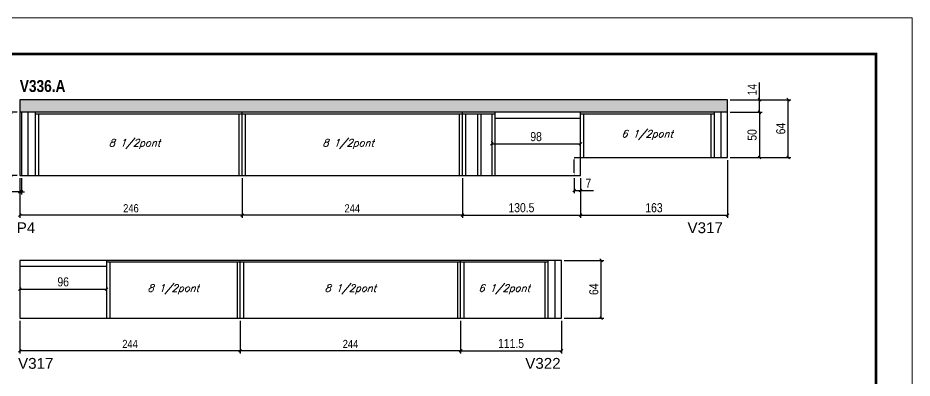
# Model space of a CAD drawing. Extents: x 2603 to 22413, y 1253 to 30260.
# Drawn here: x 18418 to 19408, y 22579 to 22978 of the extents above; entities that cross this region are included whole.
import ezdxf

# ---------------------------------------------------------------- set-up
doc = ezdxf.new("R2010")
doc.units = 0
doc.linetypes.add('DASHED', pattern=[0.75, 0.5, -0.25])
doc.linetypes.add('HIDDEN', pattern=[0.375, 0.25, -0.125])
for name, color, linetype in [('5', 5, 'Continuous'), ('COTA', 241, 'Continuous'), ('NOMENCLATURA', 7, 'Continuous'), ('Painéis', 200, 'Continuous'), ('SARR_2.2x7', 40, 'Continuous'), ('SARR_3.5x7', 81, 'Continuous'), ('texto', 7, 'Continuous')]:
    doc.layers.add(name, color=color, linetype=linetype)
doc.layers.add('Folhas', color=255, linetype='Continuous', lineweight=9)
doc.layers.add('SARRAFO DE PRESSAO', color=251, linetype='DASHED', lineweight=9)
doc.styles.add('COTA TECNICA', font='techl___.ttf', dxfattribs={"height": 10})
doc.styles.add('COTA TECNICA-50', font='techl___.ttf', dxfattribs={"height": 9})
doc.styles.add('Romans', font='romans.shx')
doc.styles.get("Standard").update_dxf_attribs({"font": 'arial.ttf'})
doc.styles.add('TECNICA', font='techb___.ttf', dxfattribs={"height": 10})
doc.dimstyles.new('COTA PAINEL-50', dxfattribs={"dimtxt": 9, "dimasz": 3, "dimexe": 3, "dimexo": 3, "dimgap": 3, "dimtad": 1, "dimdec": 1, "dimzin": 12, "dimdsep": 46, "dimtxsty": 'COTA TECNICA-50', "dimblk1": 'OBLIQUE', "dimblk2": 'OBLIQUE', "dimsah": 1, "dimcen": 0.9, "dimclrd": 4, "dimclre": 4, "dimclrt": 240, "dimadec": 1, "dimazin": 3, "dimtfac": 1, "dimtdec": 1, "dimtmove": 0, "dimatfit": 3, "dimfxl": 1, "dimtolj": 1, "dimtzin": 12, "dimarcsym": 0})
doc.dimstyles.new('PAINEL', dxfattribs={"dimtxt": 10, "dimasz": 3, "dimexe": 3, "dimexo": 3, "dimgap": 3, "dimtad": 1, "dimdec": 1, "dimzin": 12, "dimdsep": 46, "dimtxsty": 'COTA TECNICA', "dimblk1": 'OBLIQUE', "dimblk2": 'OBLIQUE', "dimsah": 1, "dimcen": 0.9, "dimclrd": 4, "dimclre": 4, "dimclrt": 240, "dimadec": 1, "dimazin": 3, "dimtfac": 1, "dimtdec": 1, "dimtmove": 0, "dimatfit": 3, "dimfxl": 1, "dimtolj": 1, "dimtzin": 12, "dimarcsym": 0})

# ---------------------------------------------------------------- blocks, each defined once
blk = doc.blocks.new('9999999999')
at = {"layer": 'Folhas'}
blk.add_lwpolyline([(98138.98, 34190.21), (99623.98, 34190.21), (99623.98, 35240.21), (98138.98, 35240.21)], close=True, dxfattribs=at)
at = {"layer": 'Folhas', "color": 30, "const_width": 3}
blk.add_lwpolyline([(98213.98, 34230.21), (99583.98, 34230.21), (99583.98, 35200.21), (98213.98, 35200.21)], close=True, dxfattribs=at)
blk = doc.blocks.new('_Oblique')
at = {"color": 0, "linetype": 'ByBlock', "lineweight": -2}
blk.add_line((-0.5, -0.5), (0.5, 0.5), dxfattribs=at)
blk = doc.blocks.new('*D105')
at = {"layer": 'COTA', "color": 4, "linetype": 'ByBlock', "lineweight": -2, "transparency": 16777216}
for p, q in [((18666.13, 22800.25), (18666.13, 22756.47)), ((18910.13, 22800.25), (18910.13, 22756.47)), ((18910.13, 22759.47), (18666.13, 22759.47))]:
    blk.add_line(p, q, dxfattribs=at)
at = {"layer": 'Defpoints', "color": 0, "linetype": 'ByBlock', "transparency": 16777216}
for p in [(18666.13, 22803.25), (18910.13, 22803.25), (18666.13, 22759.47)]:
    blk.add_point(p, dxfattribs=at)
at = {"layer": 'COTA', "color": 4, "linetype": 'ByBlock', "lineweight": -2, "transparency": 16777216, "xscale": 3, "yscale": 3, "zscale": 3, "rotation": 180}
blk.add_blockref('_Oblique', (18666.13, 22759.47), dxfattribs=at)
at = {"layer": 'COTA', "color": 4, "linetype": 'ByBlock', "lineweight": -2, "transparency": 16777216, "xscale": 3, "yscale": 3, "zscale": 3}
blk.add_blockref('_Oblique', (18910.13, 22759.47), dxfattribs=at)
at = {"layer": 'COTA', "color": 240, "linetype": 'ByBlock', "transparency": 16777216, "insert": (18788.13, 22767.03), "char_height": 9, "attachment_point": 5, "style": 'COTA TECNICA-50'}
blk.add_mtext('\\A1;244', dxfattribs=at)
blk = doc.blocks.new('*D878')
at = {"layer": 'COTA', "color": 4, "linetype": 'ByBlock', "lineweight": -2, "transparency": 16777216}
for p, q in [((18420.13, 22800.25), (18420.13, 22756.47)), ((18666.13, 22800.25), (18666.13, 22756.47)), ((18666.13, 22759.47), (18420.13, 22759.47))]:
    blk.add_line(p, q, dxfattribs=at)
at = {"layer": 'Defpoints', "color": 0, "linetype": 'ByBlock', "transparency": 16777216}
for p in [(18420.13, 22803.25), (18666.13, 22803.25), (18420.13, 22759.47)]:
    blk.add_point(p, dxfattribs=at)
at = {"layer": 'COTA', "color": 4, "linetype": 'ByBlock', "lineweight": -2, "transparency": 16777216, "xscale": 3, "yscale": 3, "zscale": 3, "rotation": 180}
blk.add_blockref('_Oblique', (18420.13, 22759.47), dxfattribs=at)
at = {"layer": 'COTA', "color": 4, "linetype": 'ByBlock', "lineweight": -2, "transparency": 16777216, "xscale": 3, "yscale": 3, "zscale": 3}
blk.add_blockref('_Oblique', (18666.13, 22759.47), dxfattribs=at)
at = {"layer": 'COTA', "color": 240, "linetype": 'ByBlock', "transparency": 16777216, "insert": (18543.13, 22767.06), "char_height": 9, "attachment_point": 5, "style": 'COTA TECNICA-50'}
blk.add_mtext('\\A1;246', dxfattribs=at)
blk = doc.blocks.new('*D879')
at = {"layer": 'COTA', "color": 4, "linetype": 'ByBlock', "lineweight": -2, "transparency": 16777216}
for p, q in [((18910.13, 22800.25), (18910.13, 22756.47)), ((19040.63, 22800.25), (19040.63, 22756.47)), ((18910.13, 22759.47), (19040.63, 22759.47))]:
    blk.add_line(p, q, dxfattribs=at)
at = {"layer": 'Defpoints', "color": 0, "linetype": 'ByBlock', "transparency": 16777216}
for p in [(18910.13, 22803.25), (19040.63, 22803.25), (19040.63, 22759.47)]:
    blk.add_point(p, dxfattribs=at)
at = {"layer": 'COTA', "color": 4, "linetype": 'ByBlock', "lineweight": -2, "transparency": 16777216, "xscale": 3, "yscale": 3, "zscale": 3, "rotation": 180}
blk.add_blockref('_Oblique', (18910.13, 22759.47), dxfattribs=at)
at = {"layer": 'COTA', "color": 4, "linetype": 'ByBlock', "lineweight": -2, "transparency": 16777216, "xscale": 3, "yscale": 3, "zscale": 3}
blk.add_blockref('_Oblique', (19040.63, 22759.47), dxfattribs=at)
at = {"layer": 'COTA', "color": 240, "linetype": 'ByBlock', "transparency": 16777216, "insert": (18975.38, 22767.68), "char_height": 10, "attachment_point": 5, "style": 'COTA TECNICA'}
blk.add_mtext('\\A1;130.5', dxfattribs=at)
blk = doc.blocks.new('*D837')
at = {"layer": 'COTA', "color": 4, "linetype": 'ByBlock', "lineweight": -2, "transparency": 16777216}
for p, q in [((18420.13, 22800.25), (18420.13, 22782.27)), ((18422.13, 22800.25), (18422.13, 22782.27)), ((18420.13, 22785.27), (18402.02, 22785.27)), ((18422.13, 22785.27), (18420.13, 22785.27)), ((18422.13, 22785.27), (18425.13, 22785.27))]:
    blk.add_line(p, q, dxfattribs=at)
at = {"layer": 'Defpoints', "color": 0, "linetype": 'ByBlock', "transparency": 16777216}
for p in [(18420.13, 22803.25), (18422.13, 22803.25), (18420.13, 22785.27)]:
    blk.add_point(p, dxfattribs=at)
at = {"layer": 'COTA', "color": 4, "linetype": 'ByBlock', "lineweight": -2, "transparency": 16777216, "xscale": 3, "yscale": 3, "zscale": 3}
blk.add_blockref('_Oblique', (18420.13, 22785.27), dxfattribs=at)
at = {"layer": 'COTA', "color": 4, "linetype": 'ByBlock', "lineweight": -2, "transparency": 16777216, "xscale": 3, "yscale": 3, "zscale": 3, "rotation": 180}
blk.add_blockref('_Oblique', (18422.13, 22785.27), dxfattribs=at)
at = {"layer": 'COTA', "color": 240, "linetype": 'ByBlock', "transparency": 16777216, "insert": (18408.07, 22793.27), "char_height": 10, "attachment_point": 5, "style": 'COTA TECNICA'}
blk.add_mtext('\\A1;2', dxfattribs=at)
blk = doc.blocks.new('*D838')
at = {"layer": 'COTA', "color": 4, "linetype": 'ByBlock', "lineweight": -2, "transparency": 16777216}
for p, q in [((19203.63, 22820.25), (19203.63, 22756.47)), ((19040.63, 22800.25), (19040.63, 22756.47)), ((19040.63, 22759.47), (19203.63, 22759.47))]:
    blk.add_line(p, q, dxfattribs=at)
at = {"layer": 'Defpoints', "color": 0, "linetype": 'ByBlock', "transparency": 16777216}
for p in [(19203.63, 22823.25), (19040.63, 22803.25), (19203.63, 22759.47)]:
    blk.add_point(p, dxfattribs=at)
at = {"layer": 'COTA', "color": 4, "linetype": 'ByBlock', "lineweight": -2, "transparency": 16777216, "xscale": 3, "yscale": 3, "zscale": 3, "rotation": 180}
blk.add_blockref('_Oblique', (19040.63, 22759.47), dxfattribs=at)
at = {"layer": 'COTA', "color": 4, "linetype": 'ByBlock', "lineweight": -2, "transparency": 16777216, "xscale": 3, "yscale": 3, "zscale": 3}
blk.add_blockref('_Oblique', (19203.63, 22759.47), dxfattribs=at)
at = {"layer": 'COTA', "color": 240, "linetype": 'ByBlock', "transparency": 16777216, "insert": (19122.13, 22767.68), "char_height": 10, "attachment_point": 5, "style": 'COTA TECNICA'}
blk.add_mtext('\\A1;163', dxfattribs=at)
blk = doc.blocks.new('*D839')
at = {"layer": 'COTA', "color": 4, "linetype": 'ByBlock', "lineweight": -2, "transparency": 16777216}
for p, q in [((19206.63, 22873.25), (19241.91, 22873.25)), ((19238.91, 22873.25), (19238.91, 22823.25)), ((19206.63, 22823.25), (19241.91, 22823.25))]:
    blk.add_line(p, q, dxfattribs=at)
at = {"layer": 'Defpoints', "color": 0, "linetype": 'ByBlock', "transparency": 16777216}
for p in [(19203.63, 22873.25), (19203.63, 22823.25), (19238.91, 22823.25)]:
    blk.add_point(p, dxfattribs=at)
at = {"layer": 'COTA', "color": 4, "linetype": 'ByBlock', "lineweight": -2, "transparency": 16777216, "xscale": 3, "yscale": 3, "zscale": 3}
for p, rotation in [((19238.91, 22873.25), 90), ((19238.91, 22823.25), 270)]:
    blk.add_blockref('_Oblique', p, dxfattribs=dict(at, rotation=rotation))
at = {"layer": 'COTA', "color": 240, "linetype": 'ByBlock', "transparency": 16777216, "insert": (19230.8, 22848.25), "char_height": 10, "attachment_point": 5, "rotation": 90, "style": 'COTA TECNICA'}
blk.add_mtext('\\A1;50', dxfattribs=at)
blk = doc.blocks.new('*D840')
at = {"layer": 'COTA', "color": 4, "linetype": 'ByBlock', "lineweight": -2, "transparency": 16777216}
for p, q in [((19238.91, 22887.25), (19238.91, 22906.36)), ((19206.63, 22887.25), (19241.91, 22887.25)), ((19238.91, 22873.25), (19238.91, 22887.25)), ((19206.63, 22873.25), (19241.91, 22873.25))]:
    blk.add_line(p, q, dxfattribs=at)
at = {"layer": 'Defpoints', "color": 0, "linetype": 'ByBlock', "transparency": 16777216}
for p in [(19203.63, 22887.25), (19238.91, 22887.25), (19203.63, 22873.25)]:
    blk.add_point(p, dxfattribs=at)
at = {"layer": 'COTA', "color": 4, "linetype": 'ByBlock', "lineweight": -2, "transparency": 16777216, "xscale": 3, "yscale": 3, "zscale": 3}
for p, rotation in [((19238.91, 22887.25), 90), ((19238.91, 22873.25), 270)]:
    blk.add_blockref('_Oblique', p, dxfattribs=dict(at, rotation=rotation))
at = {"layer": 'COTA', "color": 240, "linetype": 'ByBlock', "transparency": 16777216, "insert": (19230.83, 22898.31), "char_height": 10, "attachment_point": 5, "rotation": 90, "style": 'COTA TECNICA'}
blk.add_mtext('\\A1;14', dxfattribs=at)
blk = doc.blocks.new('*D841')
at = {"layer": 'COTA', "color": 4, "linetype": 'ByBlock', "lineweight": -2, "transparency": 16777216}
for p, q in [((19206.63, 22887.25), (19273.66, 22887.25)), ((19270.66, 22823.25), (19270.66, 22887.25)), ((19206.63, 22823.25), (19273.66, 22823.25))]:
    blk.add_line(p, q, dxfattribs=at)
at = {"layer": 'Defpoints', "color": 0, "linetype": 'ByBlock', "transparency": 16777216}
for p in [(19203.63, 22887.25), (19270.66, 22887.25), (19203.63, 22823.25)]:
    blk.add_point(p, dxfattribs=at)
at = {"layer": 'COTA', "color": 4, "linetype": 'ByBlock', "lineweight": -2, "transparency": 16777216, "xscale": 3, "yscale": 3, "zscale": 3}
for p, rotation in [((19270.66, 22887.25), 90), ((19270.66, 22823.25), 270)]:
    blk.add_blockref('_Oblique', p, dxfattribs=dict(at, rotation=rotation))
at = {"layer": 'COTA', "color": 240, "linetype": 'ByBlock', "transparency": 16777216, "insert": (19262.55, 22855.25), "char_height": 10, "attachment_point": 5, "rotation": 90, "style": 'COTA TECNICA'}
blk.add_mtext('\\A1;64', dxfattribs=at)
blk = doc.blocks.new('*D842')
at = {"layer": 'COTA', "color": 4, "linetype": 'ByBlock', "lineweight": -2, "transparency": 16777216}
for p, q in [((18417.13, 22873.25), (18407.29, 22873.25)), ((18410.29, 22873.25), (18410.29, 22803.25)), ((18417.13, 22803.25), (18407.29, 22803.25))]:
    blk.add_line(p, q, dxfattribs=at)
at = {"layer": 'Defpoints', "color": 0, "linetype": 'ByBlock', "transparency": 16777216}
for p in [(18420.13, 22873.25), (18410.29, 22803.25), (18420.13, 22803.25)]:
    blk.add_point(p, dxfattribs=at)
at = {"layer": 'COTA', "color": 4, "linetype": 'ByBlock', "lineweight": -2, "transparency": 16777216, "xscale": 3, "yscale": 3, "zscale": 3}
for p, rotation in [((18410.29, 22873.25), 90), ((18410.29, 22803.25), 270)]:
    blk.add_blockref('_Oblique', p, dxfattribs=dict(at, rotation=rotation))
at = {"layer": 'COTA', "color": 240, "linetype": 'ByBlock', "transparency": 16777216, "insert": (18402.19, 22838.25), "char_height": 10, "attachment_point": 5, "rotation": 90, "style": 'COTA TECNICA'}
blk.add_mtext('\\A1;70', dxfattribs=at)
blk = doc.blocks.new('*D843')
at = {"layer": 'COTA', "color": 4, "linetype": 'ByBlock', "lineweight": -2, "transparency": 16777216}
for p, q in [((18942.63, 22840.15), (18942.63, 22841.25)), ((18942.63, 22838.25), (19040.63, 22838.25))]:
    blk.add_line(p, q, dxfattribs=at)
at = {"layer": 'Defpoints', "color": 0, "linetype": 'ByBlock', "transparency": 16777216}
for p in [(18942.63, 22837.15), (19040.63, 22838.25), (19040.63, 22838.25)]:
    blk.add_point(p, dxfattribs=at)
at = {"layer": 'COTA', "color": 4, "linetype": 'ByBlock', "lineweight": -2, "transparency": 16777216, "xscale": 3, "yscale": 3, "zscale": 3, "rotation": 180}
blk.add_blockref('_Oblique', (18942.63, 22838.25), dxfattribs=at)
at = {"layer": 'COTA', "color": 4, "linetype": 'ByBlock', "lineweight": -2, "transparency": 16777216, "xscale": 3, "yscale": 3, "zscale": 3}
blk.add_blockref('_Oblique', (19040.63, 22838.25), dxfattribs=at)
at = {"layer": 'COTA', "color": 240, "linetype": 'ByBlock', "transparency": 16777216, "insert": (18991.63, 22846.35), "char_height": 10, "attachment_point": 5, "style": 'COTA TECNICA'}
blk.add_mtext('\\A1;98', dxfattribs=at)
blk = doc.blocks.new('*D844')
at = {"layer": 'COTA', "color": 4, "linetype": 'ByBlock', "lineweight": -2, "transparency": 16777216}
for p, q in [((19033.63, 22800.25), (19033.63, 22783.74)), ((19040.63, 22800.25), (19040.63, 22783.74)), ((19033.63, 22786.74), (19040.63, 22786.74)), ((19040.63, 22786.74), (19055.36, 22786.74))]:
    blk.add_line(p, q, dxfattribs=at)
at = {"layer": 'Defpoints', "color": 0, "linetype": 'ByBlock', "transparency": 16777216}
for p in [(19033.63, 22803.25), (19040.63, 22803.25), (19040.63, 22786.74)]:
    blk.add_point(p, dxfattribs=at)
at = {"layer": 'COTA', "color": 4, "linetype": 'ByBlock', "lineweight": -2, "transparency": 16777216, "xscale": 3, "yscale": 3, "zscale": 3, "rotation": 180}
blk.add_blockref('_Oblique', (19033.63, 22786.74), dxfattribs=at)
at = {"layer": 'COTA', "color": 4, "linetype": 'ByBlock', "lineweight": -2, "transparency": 16777216, "xscale": 3, "yscale": 3, "zscale": 3}
blk.add_blockref('_Oblique', (19040.63, 22786.74), dxfattribs=at)
at = {"layer": 'COTA', "color": 240, "linetype": 'ByBlock', "transparency": 16777216, "insert": (19049.5, 22794.81), "char_height": 10, "attachment_point": 5, "style": 'COTA TECNICA'}
blk.add_mtext('\\A1;7', dxfattribs=at)
blk = doc.blocks.new('*D93')
at = {"layer": 'COTA', "color": 4, "linetype": 'ByBlock', "lineweight": -2, "transparency": 16777216}
for p, q in [((18664.13, 22642.5), (18664.13, 22606.41)), ((18908.13, 22642.5), (18908.13, 22606.41)), ((18908.13, 22609.41), (18664.13, 22609.41))]:
    blk.add_line(p, q, dxfattribs=at)
at = {"layer": 'Defpoints', "color": 0, "linetype": 'ByBlock', "transparency": 16777216}
for p in [(18664.13, 22645.5), (18908.13, 22645.5), (18664.13, 22609.41)]:
    blk.add_point(p, dxfattribs=at)
at = {"layer": 'COTA', "color": 4, "linetype": 'ByBlock', "lineweight": -2, "transparency": 16777216, "xscale": 3, "yscale": 3, "zscale": 3, "rotation": 180}
blk.add_blockref('_Oblique', (18664.13, 22609.41), dxfattribs=at)
at = {"layer": 'COTA', "color": 4, "linetype": 'ByBlock', "lineweight": -2, "transparency": 16777216, "xscale": 3, "yscale": 3, "zscale": 3}
blk.add_blockref('_Oblique', (18908.13, 22609.41), dxfattribs=at)
at = {"layer": 'COTA', "color": 240, "linetype": 'ByBlock', "transparency": 16777216, "insert": (18786.13, 22616.97), "char_height": 9, "attachment_point": 5, "style": 'COTA TECNICA-50'}
blk.add_mtext('\\A1;244', dxfattribs=at)
blk = doc.blocks.new('*D845')
at = {"layer": 'COTA', "color": 4, "linetype": 'ByBlock', "lineweight": -2, "transparency": 16777216}
for p, q in [((18420.13, 22642.5), (18420.13, 22606.41)), ((18664.13, 22642.5), (18664.13, 22606.41)), ((18664.13, 22609.41), (18420.13, 22609.41))]:
    blk.add_line(p, q, dxfattribs=at)
at = {"layer": 'Defpoints', "color": 0, "linetype": 'ByBlock', "transparency": 16777216}
for p in [(18420.13, 22645.5), (18664.13, 22645.5), (18420.13, 22609.41)]:
    blk.add_point(p, dxfattribs=at)
at = {"layer": 'COTA', "color": 4, "linetype": 'ByBlock', "lineweight": -2, "transparency": 16777216, "xscale": 3, "yscale": 3, "zscale": 3, "rotation": 180}
blk.add_blockref('_Oblique', (18420.13, 22609.41), dxfattribs=at)
at = {"layer": 'COTA', "color": 4, "linetype": 'ByBlock', "lineweight": -2, "transparency": 16777216, "xscale": 3, "yscale": 3, "zscale": 3}
blk.add_blockref('_Oblique', (18664.13, 22609.41), dxfattribs=at)
at = {"layer": 'COTA', "color": 240, "linetype": 'ByBlock', "transparency": 16777216, "insert": (18542.13, 22616.97), "char_height": 9, "attachment_point": 5, "style": 'COTA TECNICA-50'}
blk.add_mtext('\\A1;244', dxfattribs=at)
blk = doc.blocks.new('*D846')
at = {"layer": 'COTA', "color": 4, "linetype": 'ByBlock', "lineweight": -2, "transparency": 16777216}
for p, q in [((18908.13, 22642.5), (18908.13, 22606.41)), ((19019.63, 22642.5), (19019.63, 22606.41)), ((18908.13, 22609.41), (19019.63, 22609.41))]:
    blk.add_line(p, q, dxfattribs=at)
at = {"layer": 'Defpoints', "color": 0, "linetype": 'ByBlock', "transparency": 16777216}
for p in [(18908.13, 22645.5), (19019.63, 22645.5), (19019.63, 22609.41)]:
    blk.add_point(p, dxfattribs=at)
at = {"layer": 'COTA', "color": 4, "linetype": 'ByBlock', "lineweight": -2, "transparency": 16777216, "xscale": 3, "yscale": 3, "zscale": 3, "rotation": 180}
blk.add_blockref('_Oblique', (18908.13, 22609.41), dxfattribs=at)
at = {"layer": 'COTA', "color": 4, "linetype": 'ByBlock', "lineweight": -2, "transparency": 16777216, "xscale": 3, "yscale": 3, "zscale": 3}
blk.add_blockref('_Oblique', (19019.63, 22609.41), dxfattribs=at)
at = {"layer": 'COTA', "color": 240, "linetype": 'ByBlock', "transparency": 16777216, "insert": (18963.88, 22617.52), "char_height": 10, "attachment_point": 5, "style": 'COTA TECNICA'}
blk.add_mtext('\\A1;111.5', dxfattribs=at)
blk = doc.blocks.new('*D847')
at = {"layer": 'COTA', "color": 4, "linetype": 'ByBlock', "lineweight": -2, "transparency": 16777216}
for p, q in [((19022.63, 22709.5), (19066.68, 22709.5)), ((19063.68, 22645.5), (19063.68, 22709.5)), ((19022.63, 22645.5), (19066.68, 22645.5))]:
    blk.add_line(p, q, dxfattribs=at)
at = {"layer": 'Defpoints', "color": 0, "linetype": 'ByBlock', "transparency": 16777216}
for p in [(19019.63, 22709.5), (19063.68, 22709.5), (19019.63, 22645.5)]:
    blk.add_point(p, dxfattribs=at)
at = {"layer": 'COTA', "color": 4, "linetype": 'ByBlock', "lineweight": -2, "transparency": 16777216, "xscale": 3, "yscale": 3, "zscale": 3}
for p, rotation in [((19063.68, 22709.5), 90), ((19063.68, 22645.5), 270)]:
    blk.add_blockref('_Oblique', p, dxfattribs=dict(at, rotation=rotation))
at = {"layer": 'COTA', "color": 240, "linetype": 'ByBlock', "transparency": 16777216, "insert": (19055.58, 22677.5), "char_height": 10, "attachment_point": 5, "rotation": 90, "style": 'COTA TECNICA'}
blk.add_mtext('\\A1;64', dxfattribs=at)
blk = doc.blocks.new('*D848')
at = {"layer": 'COTA', "color": 4, "linetype": 'ByBlock', "lineweight": -2, "transparency": 16777216}
blk.add_line((18420.13, 22677.5), (18516.13, 22677.5), dxfattribs=at)
at = {"layer": 'Defpoints', "color": 0, "linetype": 'ByBlock', "transparency": 16777216}
for p in [(18420.13, 22677.5), (18516.13, 22677.5), (18516.13, 22677.5)]:
    blk.add_point(p, dxfattribs=at)
at = {"layer": 'COTA', "color": 4, "linetype": 'ByBlock', "lineweight": -2, "transparency": 16777216, "xscale": 3, "yscale": 3, "zscale": 3, "rotation": 180}
blk.add_blockref('_Oblique', (18420.13, 22677.5), dxfattribs=at)
at = {"layer": 'COTA', "color": 4, "linetype": 'ByBlock', "lineweight": -2, "transparency": 16777216, "xscale": 3, "yscale": 3, "zscale": 3}
blk.add_blockref('_Oblique', (18516.13, 22677.5), dxfattribs=at)
at = {"layer": 'COTA', "color": 240, "linetype": 'ByBlock', "transparency": 16777216, "insert": (18468.13, 22685.63), "char_height": 10, "attachment_point": 5, "style": 'COTA TECNICA'}
blk.add_mtext('\\A1;96', dxfattribs=at)

msp = doc.modelspace()

# ---------------------------------------------------------------- hatches: boundary and pattern name
at = {"layer": 'COTA', "linetype": 'ByBlock'}
h = msp.add_hatch(dxfattribs=at)
h.set_pattern_fill('AR-CONC', color=256, scale=0.03)
h.set_pattern_definition([(50, (-115911.1205, -5363.2954), (5.46554007, -0.47817257), [0.5715, -6.2865]), (355, (-115911.1205, -5363.2954), (-1.05730264, 5.73170536), [0.4572, -5.02921753]), (100.4514447, (-115910.665, -5363.335), (4.40823741, 5.25353256), [0.48570026, -5.34270734]), (46.1842, (-115911.1205, -5361.7714), (8.13237123, -1.26126984), [0.85725, -9.42975]), (96.6355576, (-115910.443, -5361.8765), (7.122124, 7.42278374), [0.7285507, -8.01406824]), (351.184151, (-115911.1205, -5361.771), (7.122124, 7.42278374), [0.685799, -7.54379196]), (21, (-115910.3585, -5362.1524), (4.54843174, -3.06795595), [0.5715, -6.2865]), (326, (-115910.3585, -5362.1524), (1.85406085, 5.52563898), [0.4572, -5.0292]), (71.451445, (-115909.9794, -5362.408), (6.40249258, 2.45768307), [0.48570026, -5.34269813]), (37.5, (-115911.1205, -5363.2954), (0.092658098, 2.536651166), [0, -4.96824, 0, -5.1054, 0, -5.04825]), (7.5, (-115911.1205, -5363.2954), (2.004589875, 3.005417245), [0, -2.91084, 0, -4.85394, 0, -1.92405]), (327.5, (-115912.8197, -5363.2954), (4.067717855, -0.17186232), [0, -1.905, 0, -5.9436, 0, -7.8867]), (317.5, (-115913.5817, -5363.2954), (4.44387544, 0.76279473), [0, -2.4765, 0, -3.94716, 0, -5.6007])])
h.paths.add_polyline_path([(19203.63, 22873.25), (19203.63, 22887.25), (18420.13, 22887.25), (18420.13, 22873.25)])

# ---------------------------------------------------------------- linework, layer by layer
for p, q in [((19203.63, 22887.25), (18420.13, 22887.25)), ((18420.13, 22887.25), (18420.13, 22873.25)), ((19203.63, 22873.25), (19203.63, 22887.25)), ((18930.42, 22871.05), (18930.42, 22803.25)), ((18946.13, 22873.25), (18946.13, 22803.25)), ((19188.63, 22873.25), (19188.63, 22823.25)), ((19033.63, 22823.25), (19040.63, 22823.25)), ((19004.63, 22709.5), (19004.63, 22645.5))]:
    msp.add_line(p, q, dxfattribs=at)
at = {"layer": 'Painéis', "linetype": 'Continuous'}
for p, q in [((18420.13, 22873.25), (18420.13, 22803.25)), ((19203.63, 22873.25), (18420.13, 22873.25)), ((18422.13, 22873.25), (18422.13, 22803.25)), ((18666.13, 22803.25), (18666.13, 22873.25)), ((18910.13, 22803.25), (18910.13, 22873.25)), ((19040.63, 22803.25), (19040.63, 22873.25)), ((19203.63, 22823.25), (19203.63, 22873.25)), ((19040.63, 22823.25), (19203.63, 22823.25)), ((18420.13, 22803.25), (19040.63, 22803.25)), ((18420.13, 22709.5), (18420.13, 22645.5)), ((19019.63, 22709.5), (18420.13, 22709.5)), ((18664.13, 22645.5), (18664.13, 22709.5)), ((18908.13, 22645.5), (18908.13, 22709.5)), ((19019.63, 22645.5), (19019.63, 22709.5)), ((18420.13, 22645.5), (19019.63, 22645.5))]:
    msp.add_line(p, q, dxfattribs=at)
at = {"layer": 'SARR_2.2x7', "linetype": 'Continuous'}
for p, q in [((18429.13, 22873.25), (18429.13, 22803.25)), ((18666.13, 22871.05), (18437.13, 22871.05)), ((18910.13, 22871.05), (18666.13, 22871.05)), ((18946.13, 22871.05), (18910.13, 22871.05)), ((19188.63, 22871.05), (19040.63, 22871.05)), ((19196.63, 22823.25), (19196.63, 22873.25)), ((19040.63, 22866.25), (18946.13, 22866.25)), ((19012.63, 22645.5), (19012.63, 22709.5)), ((18516.13, 22702.5), (18420.13, 22702.5)), ((18664.13, 22707.3), (18516.13, 22707.3)), ((18908.13, 22707.3), (18664.13, 22707.3)), ((19004.63, 22707.3), (18908.13, 22707.3))]:
    msp.add_line(p, q, dxfattribs=at)
at = {"layer": 'SARR_2.2x7', "linetype": 'HIDDEN'}
msp.add_line((19033.63, 22803.25), (19033.63, 22823.25), dxfattribs=at)
at = {"layer": 'SARR_3.5x7'}
for p, q in [((18437.13, 22873.25), (18437.13, 22803.25)), ((18440.63, 22871.05), (18440.63, 22803.25)), ((18662.63, 22871.05), (18662.63, 22803.25)), ((18669.63, 22871.05), (18669.63, 22803.25)), ((18906.63, 22871.05), (18906.63, 22803.25)), ((18913.63, 22871.05), (18913.63, 22803.25)), ((18926.92, 22871.05), (18926.92, 22803.25)), ((18942.63, 22871.05), (18942.63, 22803.25)), ((19044.13, 22871.05), (19044.13, 22823.25)), ((19185.13, 22871.05), (19185.13, 22823.25)), ((18516.13, 22709.5), (18516.13, 22645.5)), ((18519.63, 22707.3), (18519.63, 22645.5)), ((18660.63, 22707.3), (18660.63, 22645.5)), ((18667.63, 22707.3), (18667.63, 22645.5)), ((18904.63, 22707.3), (18904.63, 22645.5)), ((18911.63, 22707.3), (18911.63, 22645.5)), ((19001.13, 22707.3), (19001.13, 22645.5))]:
    msp.add_line(p, q, dxfattribs=at)

# ---------------------------------------------------------------- block references
at = {"layer": 'SARRAFO DE PRESSAO', "color": 6, "linetype": 'ByBlock'}
msp.add_blockref('9999999999', (-80216.1, -12262.48), dxfattribs=at)

# ---------------------------------------------------------------- texts
at = {"layer": '5', "linetype": 'Continuous'}
for s, rotation, p in [('P4', 0.00004, (18416.7, 22739.57)), ('V317', 0.00004, (19159.24, 22739.57)), ('V317', 359.99996, (18418.18, 22589.51)), ('V322', 359.99996, (18979.63, 22589.51))]:
    msp.add_text(s, height=12, rotation=rotation, dxfattribs=at).set_placement(p)
at = {"layer": 'NOMENCLATURA', "style": 'TECNICA'}
msp.add_text('V336.A', height=13.2, dxfattribs=at).set_placement((18420.13, 22895.77))
at = {"layer": 'texto', "color": 2, "char_height": 8, "attachment_point": 5, "style": 'Romans'}
for s, insert in [('{\\Q19;\\C256;6 1/2pont}', (19114.63, 22848.25)), ('{\\Q19;\\C256;8 1/2pont}', (18547.13, 22838.25)), ('{\\Q19;\\C256;8 1/2pont}', (18783.63, 22838.25)), ('{\\Q19;\\C256;8 1/2pont}', (18590.13, 22677.5)), ('{\\Q19;\\C256;8 1/2pont}', (18786.13, 22677.5)), ('{\\Q19;\\C256;6 1/2pont}', (18956.38, 22677.5))]:
    msp.add_mtext(s, dxfattribs=dict(at, insert=insert))

# ---------------------------------------------------------------- dimensions: what is measured, and where the dimension line sits
at = {"layer": 'COTA', "linetype": 'ByBlock'}
for base, p1, p2, picture, middle in [((19238.91, 22887.25), (19203.63, 22873.25), (19203.63, 22887.25), '*D840', (19230.83, 22898.31)), ((19270.66, 22887.25), (19203.63, 22823.25), (19203.63, 22887.25), '*D841', (19262.55, 22855.25)), ((18410.29, 22803.25), (18420.13, 22873.25), (18420.13, 22803.25), '*D842', (18402.19, 22838.25)), ((19238.91, 22823.25), (19203.63, 22873.25), (19203.63, 22823.25), '*D839', (19230.8, 22848.25)), ((19063.68, 22709.5), (19019.63, 22645.5), (19019.63, 22709.5), '*D847', (19055.58, 22677.5))]:
    dim = msp.add_linear_dim(base=base, p1=p1, p2=p2, angle=90, dimstyle='PAINEL', dxfattribs=at)
    dim.commit()
    dim.dimension.update_dxf_attribs({"geometry": picture, "text_midpoint": middle})
for base, p1, p2, picture, middle in [((19040.63, 22838.25), (18942.63, 22837.15), (19040.63, 22838.25), '*D843', (18991.63, 22846.35)), ((19203.63, 22759.47), (19040.63, 22803.25), (19203.63, 22823.25), '*D838', (19122.13, 22767.68)), ((18420.13, 22785.27), (18422.13, 22803.25), (18420.13, 22803.25), '*D837', (18408.07, 22793.27)), ((19040.63, 22759.47), (18910.13, 22803.25), (19040.63, 22803.25), '*D879', (18975.38, 22767.68)), ((19040.63, 22786.74), (19033.63, 22803.25), (19040.63, 22803.25), '*D844', (19049.5, 22794.81)), ((18516.13, 22677.5), (18420.13, 22677.5), (18516.13, 22677.5), '*D848', (18468.13, 22685.63)), ((19019.63, 22609.41), (18908.13, 22645.5), (19019.63, 22645.5), '*D846', (18963.88, 22617.52))]:
    dim = msp.add_linear_dim(base=base, p1=p1, p2=p2, dimstyle='PAINEL', dxfattribs=at)
    dim.commit()
    dim.dimension.update_dxf_attribs({"geometry": picture, "text_midpoint": middle})
for base, p1, p2, picture, middle in [((18420.13, 22759.47), (18666.13, 22803.25), (18420.13, 22803.25), '*D878', (18543.13, 22767.06)), ((18420.13, 22609.41), (18664.13, 22645.5), (18420.13, 22645.5), '*D845', (18542.13, 22616.97))]:
    dim = msp.add_linear_dim(base=base, p1=p1, p2=p2, angle=180, dimstyle='COTA PAINEL-50', override={"dimarcsym": 1}, dxfattribs=at)
    dim.commit()
    dim.dimension.update_dxf_attribs({"geometry": picture, "text_midpoint": middle})
for base, p1, p2, picture, middle in [((18666.13, 22759.47), (18910.13, 22803.25), (18666.13, 22803.25), '*D105', (18788.13, 22767.03)), ((18664.13, 22609.41), (18908.13, 22645.5), (18664.13, 22645.5), '*D93', (18786.13, 22616.97))]:
    dim = msp.add_linear_dim(base=base, p1=p1, p2=p2, dimstyle='COTA PAINEL-50', override={"dimarcsym": 1}, dxfattribs=at)
    dim.commit()
    dim.dimension.update_dxf_attribs({"geometry": picture, "text_midpoint": middle})

doc.saveas('drawing.dxf')
